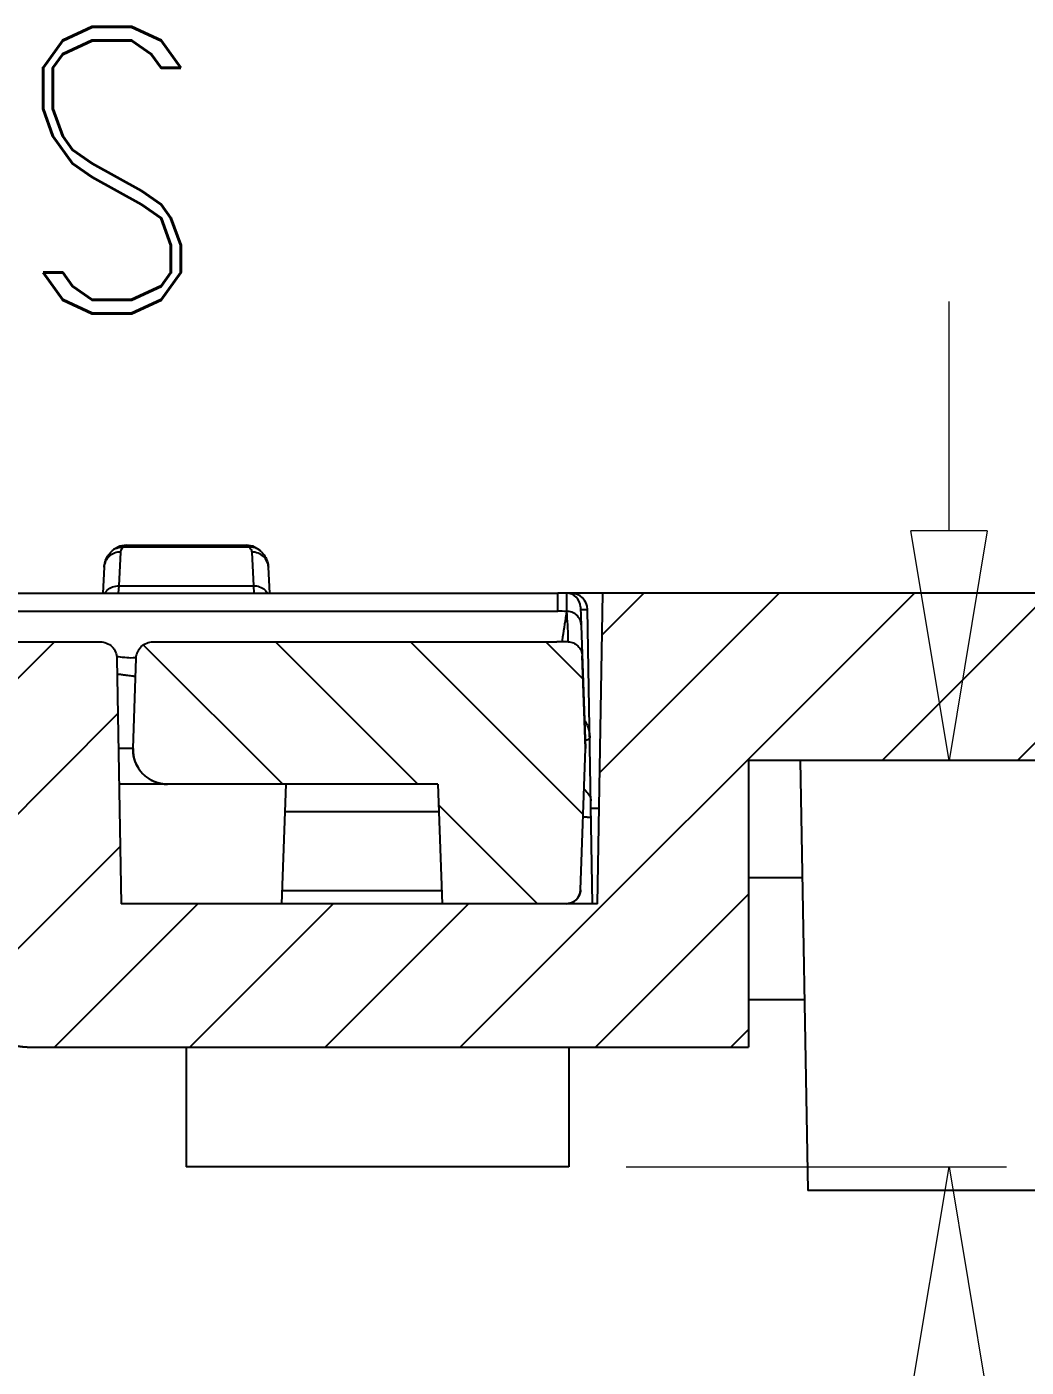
# Model space of a CAD drawing. Header units: millimetres. Extents: x 1786 to 2940, y -3417 to -1928.
# Drawn here: x 2722.15 to 2743.05, y -3355.22 to -3327.18 of the extents above; entities that cross this region are included whole.
import ezdxf
from ezdxf.enums import TextEntityAlignment as Align

# ---------------------------------------------------------------- set-up
doc = ezdxf.new("R2010")
doc.units = ezdxf.units.MM
doc.layers.add('02___PRT_ALL_AXES', color=7, linetype='Continuous')
doc.layers.add('06___PRT_ALL_SURFS', color=7, linetype='Continuous')
doc.layers.add('dim', color=3, linetype='Continuous', lineweight=9)
doc.layers.add('hatch', color=56, linetype='Continuous', lineweight=9)
doc.styles.add('FFS', font='', dxfattribs={"width": 0.85})
doc.styles.add('LongTou', font='romand.shx', dxfattribs={"width": 0.8, "bigfont": 'whgdtxt.shx'})
doc.styles.get('FFS').set_extended_font_data('FangSong_GB2312')
doc.dimstyles.new('YanXiu', dxfattribs={"dimtxt": 2.5, "dimasz": 2.2, "dimexe": 1, "dimexo": 0.6, "dimgap": 0.66, "dimtad": 0, "dimzin": 9, "dimdsep": 46, "dimtxsty": 'FFS', "dimblk": 'CLOSEDBLANK', "dimcen": 0, "dimclrd": 256, "dimclre": 131, "dimclrt": 42, "dimazin": 2, "dimtfac": 1, "dimtofl": 0, "dimtmove": 0, "dimatfit": 3, "dimldrblk": 'CLOSEDBLANK', "dimfxl": 1, "dimlwd": 5, "dimlwe": 5, "dimarcsym": 0})

# ---------------------------------------------------------------- blocks, each defined once
blk = doc.blocks.new('_ClosedBlank')
at = {"color": 0, "linetype": 'ByBlock', "lineweight": -2}
for p, q in [((-1, 0.1666666666666667), (0, 0)), ((-1, 0.1666666666666667), (-1, -0.1666666666666667)), ((0, 0), (-1, -0.1666666666666667))]:
    blk.add_line(p, q, dxfattribs=at)
blk = doc.blocks.new('*D13')
at = {"layer": 'Defpoints', "color": 0, "transparency": 16777216}
for p in [(-59.28949487980299, 295.1490616415849), (-51.33389326101496, 295.1490616415849), (-55.09144582951467, 286.6490616415849)]:
    blk.add_point(p, dxfattribs=at)
at = {"layer": 'dim', "lineweight": 5, "transparency": 16777216}
for p, q in [((-59.28949487980299, 299.9490616415849), (-59.28949487980298, 304.7490616415849)), ((-59.28949487980299, 281.8490616415849), (-59.28949487980299, 277.0490616415849))]:
    blk.add_line(p, q, dxfattribs=at)
at = {"layer": 'dim', "color": 131, "lineweight": 5, "transparency": 16777216}
for p, q in [((-52.53329326101496, 295.1490616415849), (-60.48889487980299, 295.1490616415849)), ((-56.29084582951467, 286.6490616415849), (-60.48889487980298, 286.6490616415849))]:
    blk.add_line(p, q, dxfattribs=at)
at = {"layer": 'dim', "lineweight": 5, "transparency": 16777216, "xscale": 4.800000000000001, "yscale": 4.800000000000001, "zscale": 4.800000000000001}
for p, rotation in [((-59.28949487980299, 295.1490616415849), 270), ((-59.28949487980299, 286.6490616415849), 90)]:
    blk.add_blockref('_ClosedBlank', p, dxfattribs=dict(at, rotation=rotation))
at = {"layer": 'dim', "color": 42, "transparency": 16777216, "insert": (-59.28949487980303, 310.6073805605038), "char_height": 6, "attachment_point": 5, "rotation": 90, "style": 'FFS'}
blk.add_mtext('8.5', dxfattribs=at)
blk = doc.blocks.new('u231')
at = {"linetype": 'Continuous'}
h = blk.add_hatch(dxfattribs=at)
h.set_pattern_fill('DEFAULT__13', color=2, scale=2, angle=45, style=0, pattern_type=0)
h.set_pattern_definition([(45, (-480.6805519330146, 151.514417578785), (-1.4142135624, 1.4142135624), [])])
edge = h.paths.add_edge_path()
edge.add_line((-80.83389326101451, 302.6490616415849), (-79.53336011281453, 302.6490616415849))
edge.add_line((-79.47047077771458, 303.8490616415847), (-79.53336011281459, 302.6490616415848))
edge.add_line((-79.47047077771458, 303.8490616415847), (-77.85430619071457, 303.8490616415847))
edge.add_line((-77.59695515411477, 289.105430625485), (-77.8543061907148, 303.8490616415851))
edge.add_spline(control_points=[(-75.09733591621443, 286.6490616415849), (-76.54161575301532, 286.6490616415849), (-77.57174899541542, 287.6613707594847), (-77.59695515411477, 289.105430625485)], knot_values=[0, 0, 0, 0, 1, 1, 1, 1], weights=[1, 0.8088336328, 0.8088336328, 1], degree=3, periodic=0)
edge.add_line((-75.09733591621443, 286.6490616415849), (-73.49098884531446, 286.6490616415849))
edge.add_line((-73.49098884531486, 286.6490616415849), (-73.33389326101485, 295.6490616415849))
edge.add_line((-73.33389326101451, 295.6490616415849), (-71.43389326101453, 295.6490616415849))
edge.add_line((-71.26807014421456, 286.1490616415849), (-71.43389326101459, 295.6490616415849))
edge.add_line((-71.26807014421456, 286.1490616415849), (-69.39971637781457, 286.1490616415849))
edge.add_line((-69.39971637781491, 286.1490616415849), (-69.23389326101488, 295.6490616415849))
edge.add_line((-69.2338932610146, 295.6490616415849), (-67.33389326101462, 295.6490616415849))
edge.add_line((-67.17679767661457, 286.6490616415849), (-67.33389326101457, 295.6490616415849))
edge.add_line((-67.17679767661457, 286.6490616415849), (-55.09144582951456, 286.6490616415849))
edge.add_line((-55.09144582951467, 286.6490616415849), (-55.09144582951467, 292.6490616415849))
edge.add_line((-40.00818181271461, 292.6490616415849), (-55.09144582951461, 292.6490616415849))
edge.add_spline(control_points=[(-40.00818181271461, 292.6490616415849), (-39.43046987801517, 292.6490616415854), (-39.01841658101557, 292.2441379944853), (-39.0083341176146, 291.666514048085)], knot_values=[0, 0, 0, 0, 1, 1, 1, 1], weights=[1, 0.8088336328, 0.8088336328, 1], degree=3, periodic=0)
edge.add_line((-38.94757141331456, 288.1854210547849), (-39.0083341176146, 291.6665140480849))
edge.add_spline(control_points=[(-38.94757145641461, 288.185421053985), (-38.94568363061444, 288.0772675881849), (-38.90939173961488, 287.873053776485), (-38.76201434871473, 287.589899710485), (-38.53739723781473, 287.3686230047847), (-38.25504999381474, 287.2271089445849), (-38.0535879126146, 287.1948088794848), (-37.94744007041481, 287.1948088794848)], knot_values=[0, 0, 0, 0, 0.2, 0.4, 0.6, 0.8, 1, 1, 1, 1], degree=3, periodic=0)
edge.add_line((-20.72034645071471, 287.1948082286849), (-37.9474400704147, 287.1948082283849))
edge.add_spline(control_points=[(-20.72034645071471, 287.1948089113848), (-20.61419860741444, 287.1948089113848), (-20.4127365246145, 287.2271089767851), (-20.13038927961452, 287.3686230359849), (-19.90577216971451, 287.589899738985), (-19.75839478071475, 287.8730537993847), (-19.72210289041459, 288.0772676065849), (-19.72021506461488, 288.1854210696847)], knot_values=[0, 0, 0, 0, 0.2, 0.4, 0.6, 0.8, 1, 1, 1, 1], degree=3, periodic=0)
edge.add_line((-19.72021510831473, 288.1854210704846), (-19.65945240441476, 291.6665140480847))
edge.add_spline(control_points=[(-18.65960470921482, 292.6490616415849), (-19.23731664401521, 292.6490616415854), (-19.64936994091477, 292.2441379944853), (-19.65945240441488, 291.666514048085)], knot_values=[0, 0, 0, 0, 1, 1, 1, 1], weights=[1, 0.8088336328, 0.8088336328, 1], degree=3, periodic=0)
edge.add_line((-3.576340692514805, 292.6490616415849), (-18.65960470921482, 292.6490616415849))
edge.add_line((-3.576340692514805, 286.6490616415849), (-3.576340692514805, 292.6490616415849))
edge.add_line((-3.576340692514805, 286.6490616415849), (8.509011154685197, 286.6490616415849))
edge.add_line((8.50901115468514, 286.6490616415849), (8.66610673898515, 295.6490616415849))
edge.add_line((8.66610673898549, 295.6490616415849), (10.56610673898547, 295.6490616415849))
edge.add_line((10.73192985578544, 286.1490616415849), (10.56610673898541, 295.6490616415849))
edge.add_line((10.73192985578544, 286.1490616415849), (12.60028362218543, 286.1490616415849))
edge.add_line((12.60028362218509, 286.1490616415849), (12.76610673898512, 295.6490616415849))
edge.add_line((12.7661067389854, 295.6490616415849), (14.66610673898538, 295.6490616415849))
edge.add_line((14.82320232338543, 286.6490616415849), (14.66610673898543, 295.6490616415849))
edge.add_line((14.82320232338543, 286.6490616415849), (16.42954939418547, 286.6490616415849))
edge.add_spline(control_points=[(16.42954939418541, 286.6490616415849), (17.87382923108453, 286.6490616415849), (18.90396247338504, 287.6613707594847), (18.92916863208529, 289.105430625485)], knot_values=[0, 0, 0, 0, 1, 1, 1, 1], weights=[1, 0.8088336328, 0.8088336328, 1], degree=3, periodic=0)
edge.add_line((19.18651966878542, 303.8490616415847), (18.92916863208535, 289.1054306254847))
edge.add_line((19.18651966878542, 303.8490616415847), (20.80268425568534, 303.8490616415847))
edge.add_line((20.80268425568511, 303.8490616415847), (20.86557359088516, 302.6490616415848))
edge.add_line((20.86557359088511, 302.6490616415849), (22.16610673898509, 302.6490616415849))
edge.add_line((22.19231062868539, 302.1490616415849), (22.16610673898538, 302.6490616415849))
edge.add_line((22.19231062868539, 302.1490616415849), (22.6573792065854, 302.1490616415849))
edge.add_line((22.65737920658557, 302.1490616415849), (22.42863556518557, 289.0443472029849))
edge.add_spline(control_points=[(16.42954939418541, 283.1490616415849), (19.89582100258531, 283.1490616415849), (22.36814078418456, 285.5786035244855), (22.42863556518523, 289.0443472029847)], knot_values=[0, 0, 0, 0, 1, 1, 1, 1], weights=[1, 0.8088336328, 0.8088336328, 1], degree=3, periodic=0)
edge.add_line((-6.620435338914831, 283.1490616415849), (16.42954939418524, 283.1490616415849))
edge.add_line((-6.7338932610146, 289.6490616415849), (-6.62043533891466, 283.1490616415849))
edge.add_line((-16.69421018301455, 289.6490616415849), (-6.733893261014543, 289.6490616415849))
edge.add_line((-16.7838188581145, 284.5153840838848), (-16.69421018301449, 289.6490616415848))
edge.add_spline(control_points=[(-16.78381887361456, 284.5153840841849), (-16.78465024421484, 284.467754894185), (-16.80380718401466, 284.3801385499851), (-16.88207676401453, 284.2624726317849), (-17.00038210071489, 284.1856494745848), (-17.0870317530148, 284.1681803557849), (-17.13388113461451, 284.1681803557849)], knot_values=[0, 0, 0, 0, 0.25, 0.5, 0.75, 1, 1, 1, 1], degree=3, periodic=0)
edge.add_line((-17.13388113461451, 284.1681816053847), (-41.53390538551446, 284.1681816044847))
edge.add_spline(control_points=[(-41.53390538551457, 284.1681802592848), (-41.58075476661452, 284.1681802592848), (-41.6674044179149, 284.1856493765849), (-41.78570975431467, 284.2624725351848), (-41.86397933461467, 284.3801384551848), (-41.88313627471462, 284.4677548014847), (-41.88396764531444, 284.5153839926847)], knot_values=[0, 0, 0, 0, 0.25, 0.5, 0.75, 1, 1, 1, 1], degree=3, periodic=0)
edge.add_line((-41.88396766231472, 284.5153839923846), (-41.97357633891477, 289.6490616415846))
edge.add_line((-51.93389326101487, 289.6490616415849), (-41.97357633891488, 289.6490616415849))
edge.add_line((-51.93389326101487, 289.6490616415849), (-52.04735118301483, 283.1490616415849))
edge.add_line((-75.09733591621443, 283.1490616415849), (-52.04735118301443, 283.1490616415849))
edge.add_spline(control_points=[(-75.09733591621443, 283.1490616415849), (-78.56360752461569, 283.1490616415849), (-81.03592730621493, 285.5786035244855), (-81.09642208711466, 289.0443472029847)], knot_values=[0, 0, 0, 0, 1, 1, 1, 1], weights=[1, 0.8088336328, 0.8088336328, 1], degree=3, periodic=0)
edge.add_line((-81.09642208711466, 289.0443472029847), (-81.3251657285146, 302.1490616415847))
edge.add_line((-81.32516572851455, 302.1490616415849), (-80.86009715061454, 302.1490616415849))
edge.add_line((-80.86009715061482, 302.1490616415849), (-80.83389326101485, 302.6490616415849))
h = blk.add_hatch(dxfattribs=at)
h.set_pattern_fill('DEFAULT__12', color=2, scale=2, angle=-45, style=0, pattern_type=0)
h.set_pattern_definition([(315, (-477.8521248082147, 151.514417578785), (1.4142135624, 1.4142135624), [])])
edge = h.paths.add_edge_path()
edge.add_line((-51.28069412771447, 289.6490616415849), (-48.68389326101453, 289.6490616415849))
edge.add_line((-48.5965913372147, 287.1490616415849), (-48.6838932610147, 289.6490616415849))
edge.add_line((-48.5965913372147, 287.1490616415849), (-42.94466734121465, 287.1490616415849))
edge.add_spline(control_points=[(-42.94466734121488, 287.1490616415849), (-42.5082987864148, 287.1490616415854), (-42.20517171721485, 286.8351643724845), (-42.2204007601149, 286.3990616415849)], knot_values=[0, 0, 0, 0, 1, 1, 1, 1], weights=[1, 0.7964389136, 0.7964389136, 1], degree=3, periodic=0)
edge.add_line((-42.2204007601149, 286.3990616415849), (-42.28638834991489, 284.5094243069849))
edge.add_spline(control_points=[(-42.28638848071478, 284.509424311585), (-42.28803874151481, 284.4621670244846), (-42.30837648001489, 284.3754879271851), (-42.38754673471476, 284.2599010634849), (-42.50457188571454, 284.1852390156851), (-42.59029834611465, 284.1681804545847), (-42.63655306001465, 284.1681804545847)], knot_values=[0, 0, 0, 0, 0.25, 0.5, 0.75, 1, 1, 1, 1], degree=3, periodic=0)
edge.add_line((-42.63655306001465, 284.1681816062851), (-51.08220902271461, 284.1681818049851))
edge.add_arc((-51.08216048731447, 303.9873810324848), 19.8191796707, 269.3161822604, 269.9998596877001)
edge.add_spline(control_points=[(-51.31955511521483, 284.1696243135848), (-51.3590290089146, 284.1700655598847), (-51.43201672191481, 284.1854601100849), (-51.53083136761461, 284.249709671285), (-51.59756998811463, 284.348000310385), (-51.61484513101459, 284.4217805553849), (-51.61624873721485, 284.4619745775849)], knot_values=[0, 0, 0, 0, 0.25, 0.5, 0.75, 1, 1, 1, 1], degree=3, periodic=0)
edge.add_line((-51.68389326101487, 286.3990616415849), (-51.61624869021483, 284.4619745792849))
edge.add_line((-51.58051137581469, 289.3595314905847), (-51.68389326101476, 286.3990616415847))
edge.add_spline(control_points=[(-51.58051137581469, 289.3595314905847), (-51.57454669861271, 289.5303374963838), (-51.45160424731375, 289.6490616415845), (-51.28069412771447, 289.6490616415849)], knot_values=[0, 0, 0, 0, 1, 1, 1, 1], weights=[1, 0.8128932002, 0.8128932002, 1], degree=3, periodic=0)
edge = h.paths.add_edge_path()
edge.add_line((-9.9838932610146, 289.6490616415849), (-7.387092394314664, 289.6490616415849))
edge.add_spline(control_points=[(-7.087275146214779, 289.3595314905847), (-7.093239823312162, 289.5303374963838), (-7.216182274613402, 289.6490616415845), (-7.38709239431455, 289.6490616415849)], knot_values=[0, 0, 0, 0, 1, 1, 1, 1], weights=[1, 0.8128932002, 0.8128932002, 1], degree=3, periodic=0)
edge.add_line((-6.9838932610146, 286.3990616415849), (-7.087275146214608, 289.3595314905849))
edge.add_line((-7.051539320614665, 284.4619319447847), (-6.983893261014657, 286.3990616415848))
edge.add_spline(control_points=[(-7.051538879014515, 284.4628849875849), (-7.052907589114511, 284.4227391361846), (-7.069677889814557, 284.3489089273849), (-7.136870825214828, 284.2496494472848), (-7.236235850914454, 284.185194160485), (-7.309031762614723, 284.1701680677847), (-7.3483155530148, 284.1696543579847)], knot_values=[0, 0, 0, 0, 0.25, 0.5, 0.75, 1, 1, 1, 1], degree=3, periodic=0)
edge.add_arc((-7.585626025614602, 303.9873790117849), 19.8191776501, 270.0001402859, 270.6839609038)
edge.add_line((-7.585577499314695, 284.1681818049847), (-16.03123347501469, 284.1681816096847))
edge.add_spline(control_points=[(-16.03123347501469, 284.1681808127846), (-16.0774881879147, 284.1681808127846), (-16.16321464801467, 284.1852393754848), (-16.28023981591468, 284.2599014276848), (-16.35941006881467, 284.3754883054849), (-16.37974779461456, 284.4621673777847), (-16.38139805481478, 284.5094246468848)], knot_values=[0, 0, 0, 0, 0.25, 0.5, 0.75, 1, 1, 1, 1], degree=3, periodic=0)
edge.add_line((-16.44738576181453, 286.3990616415849), (-16.3813981838145, 284.5094246423849))
edge.add_spline(control_points=[(-15.72311918071455, 287.1490616415849), (-16.15948773551509, 287.1490616415854), (-16.46261480481371, 286.8351643724845), (-16.44738576181453, 286.3990616415849)], knot_values=[0, 0, 0, 0, 1, 1, 1, 1], weights=[1, 0.7964389136, 0.7964389136, 1], degree=3, periodic=0)
edge.add_line((-15.72311918071455, 287.1490616415849), (-10.07119518471455, 287.1490616415849))
edge.add_line((-10.07119518471472, 287.1490616415849), (-9.983893261014657, 289.6490616415849))
at = {"color": 7, "linetype": 'Continuous'}
for p, q in [((-62.33389326101451, 295.6490616415849), (-56.33389326101451, 295.6490616415849)), ((-56.17679767661457, 286.6490616415849), (-56.33389326101451, 295.6490616415849)), ((-51.33389326101451, 292.6490616415849), (-51.33389326101451, 295.1490616415849)), ((-43.33389326101451, 292.6490616415849), (-43.33389326101451, 295.1490616415849)), ((-55.09144582951467, 286.6490616415849), (-55.09144582951467, 292.6490616415849)), ((-40.00818181271461, 292.6490616415849), (-55.09144582951467, 292.6490616415849)), ((-55.09144582951467, 286.6490616415849), (-55.09144582951467, 292.6490616415849)), ((-40.00818181271461, 292.6490616415849), (-55.09144582951467, 292.6490616415849)), ((-55.09144582951467, 291.6490616415849), (-56.2640730013145, 291.6490616415849)), ((-51.93389326101487, 289.6490616415849), (-52.0473511830146, 283.1490616415849)), ((-51.93389326101487, 289.6490616415849), (-52.0473511830146, 283.1490616415849)), ((-51.93389326101487, 289.6490616415849), (-41.97357633891488, 289.6490616415849)), ((-51.93389326101487, 289.6490616415849), (-41.97357633891488, 289.6490616415849)), ((-51.83389326101451, 289.6490616415849), (-51.72643799021444, 283.4929532993847)), ((-51.28069412771447, 289.6490616415849), (-48.68389326101487, 289.6490616415849)), ((-48.5965913372147, 287.1490616415849), (-48.68389326101487, 289.6490616415849)), ((-48.5965913372147, 287.1490616415849), (-48.68389326101487, 289.6490616415849)), ((-45.33389326101451, 289.6490616415849), (-45.42119518471463, 287.1490616415849)), ((-41.88396766231472, 284.5153839923846), (-41.97357633891488, 289.6490616415849)), ((-41.88396766231472, 284.5153839923846), (-41.97357633891488, 289.6490616415849)), ((-51.58051137581469, 289.3595314905847), (-51.68389326101487, 286.3990616415849)), ((-51.58051137581469, 289.3595314905847), (-51.68389326101487, 286.3990616415849)), ((-48.67434248081463, 289.3755630815849), (-45.34344404111471, 289.3755630815849)), ((-56.21967375671466, 289.105430625485), (-55.09144582951467, 289.105430625485)), ((-45.40129736541485, 287.718860634985), (-48.61648915661453, 287.718860634985)), ((-48.5965913372147, 287.1490616415849), (-42.94466734121488, 287.1490616415849)), ((-48.5965913372147, 287.1490616415849), (-41.92993867661471, 287.1490616415849)), ((-67.17679767661457, 286.6490616415849), (-55.09144582951467, 286.6490616415849)), ((-67.17679767661457, 286.6490616415849), (-55.09144582951467, 286.6490616415849)), ((-51.58053764191482, 283.4393439565847), (-51.68389326101487, 286.3990616415849)), ((-51.68389326101487, 286.3990616415849), (-51.61624869021489, 284.4619745792847)), ((-42.2204007601149, 286.3990616415849), (-42.28638834991489, 284.5094243069848)), ((-42.2204007601149, 286.3990616415849), (-42.28638834991489, 284.5094243069848)), ((-42.22040064701469, 286.3990648822851), (-41.91684737091464, 286.3990612371849)), ((-42.63655306001465, 284.1681816062851), (-51.08220902271478, 284.1681818049847)), ((-42.63655306001465, 284.1681816062851), (-51.08220902271478, 284.1681818049847)), ((-17.13388113461451, 284.1681816053847), (-41.53390538551457, 284.1681816044847)), ((-17.13388113461451, 284.1681816053847), (-41.53390538551457, 284.1681816044847)), ((-51.10536215991488, 283.5288707274849), (-51.10536215991488, 283.1490616415849)), ((-7.562424376814761, 283.5288707274849), (-51.10536214511467, 283.5288707274849)), ((-75.09733591621443, 283.1490616415849), (-52.0473511830146, 283.1490616415849)), ((-75.09733591621443, 283.1490616415849), (-51.11351079181486, 283.1490616415849)), ((-7.562424362114598, 283.1490616415849), (-51.10536215991488, 283.1490616415849)), ((-45.08148548171448, 283.1490616415849), (-45.05311154131459, 282.6076546065847)), ((-44.7405162546147, 282.9941084253846), (-44.74934794681485, 283.1490616415849)), ((-41.92727027611454, 282.9941020782849), (-44.74051624581443, 282.9941020782849)), ((-44.7035891322148, 282.2895306057849), (-44.74051624581443, 282.9941020782849)), ((-41.92727027611454, 282.9941020782849), (-41.96419531781476, 282.2895305976849)), ((-41.91843861701454, 283.1490616415849), (-41.92727030761489, 282.9941084253846)), ((-41.61467498071488, 282.6076546064846), (-41.58630104031454, 283.1490616415849)), ((-44.89963327741452, 282.277588748685), (-44.89864878911476, 282.2766021775847)), ((-44.89862443311449, 282.2765753192848), (-44.86102408641455, 282.2430348621847)), ((-44.86102408641455, 282.2430348621847), (-44.72472664381485, 282.1702039604847)), ((-44.72472664381485, 282.1702039604847), (-44.5891932629147, 282.1490677869847)), ((-44.65132499801484, 282.1877999455851), (-42.01646046511451, 282.1877999455851)), ((-44.58922436421472, 282.149064138885), (-44.58800787401469, 282.1490616415849)), ((-42.07850499071446, 282.1490643766847), (-44.58800787431483, 282.1490616415849)), ((-42.07853807491483, 282.149067995585), (-41.94694090061466, 282.1689778458849)), ((-41.76807651271474, 282.2776581995849), (-41.7692103635145, 282.276522004885))]:
    blk.add_line(p, q, dxfattribs=at)
blk.add_lwpolyline([(-41.94694090061466, 282.1689778458849), (-41.81134677621458, 282.239446823085), (-41.76921038861474, 282.2765271756848)], dxfattribs=at)
for centre, radius, start, end in [((-40.00818181271461, 291.6490616415849), 1, 1.000000000001762, 90), ((-51.28069412771447, 289.3490616415847), 0.3, 90, 177.9999999999961), ((-42.94466734121488, 286.424353587985), 0.7247080537, 357.999999999996, 90), ((-51.08216048731447, 303.9873810324848), 19.8191796707, 269.3161822603932, 269.9998596876894), ((-51.08216048731447, 303.9873810324848), 19.8191796707, 269.3161822603932, 269.9998596876894), ((-51.10192482171487, 290.7168615984847), 7.188002270399999, 268.5127595776063, 269.9726009517951), ((-51.37647118111454, 283.4990619160849), 0.3499950111, 180.9999874507861, 269.9967070034864), ((-51.28072097551467, 283.4498304614849), 0.2999939318, 181.9932341723919, 269.4918560963065), ((-51.10541275141486, 303.149061605885), 20.0000088803, 269.4890516859023, 270.0003965981035)]:
    blk.add_arc(centre, radius, start, end, dxfattribs=at)
for points, start_tangent, end_tangent in [([(-40.00818181271461, 292.6490616415849), (-39.99720584661463, 292.649001403885), (-39.98618248151479, 292.6488196270848), (-39.9751134329149, 292.648514733185), (-39.96400046611461, 292.6480851691849), (-39.95284539611475, 292.6475294082848), (-39.94165008741493, 292.646845951685), (-39.93041645351468, 292.646033330685), (-39.9191464570149, 292.6450901077847), (-39.90784210851461, 292.644014878585), (-39.89650546701478, 292.642806273685), (-39.88513863861454, 292.641462960285), (-39.87374377621472, 292.6399836437849), (-39.86232307921455, 292.638367069585), (-39.85087879191451, 292.636612024985), (-39.83941320361464, 292.6347173403847), (-39.82792864721478, 292.632681891685), (-39.81642749831462, 292.6305046011848), (-39.80491217461486, 292.628184439985), (-39.79338513431458, 292.625720428985), (-39.78184887511452, 292.6231116409849), (-39.77030593321479, 292.620357202185), (-39.75875888201472, 292.6174562933847), (-39.74721033041487, 292.6144081521848), (-39.73566292171472, 292.6112120737848), (-39.7241193321147, 292.6078674128848), (-39.71258226901455, 292.604373585285), (-39.70105446941488, 292.6007300685847), (-39.68953869841471, 292.5969364042849), (-39.67803774731465, 292.5929921983848), (-39.6665544318148, 292.5888971232848), (-39.65509159021485, 292.5846509183848), (-39.64365208141453, 292.5802533914848), (-39.63223878291456, 292.5757044197849), (-39.62085458901447, 292.571003950985), (-39.6095024085148, 292.5661520038848), (-39.59818516251471, 292.5611486696848), (-39.58690578261485, 292.5559941122847), (-39.57566720821478, 292.5506885693849), (-39.56447238461487, 292.5452323526847), (-39.55332426071482, 292.539625848985), (-39.54222578641475, 292.5338695198848), (-39.53117991051477, 292.527963903085), (-39.52018957821474, 292.5219096117848), (-39.50925772881465, 292.5157073353848), (-39.49838729321482, 292.5093578393848), (-39.48758119151444, 292.502861965585), (-39.47684233061455, 292.496220631785), (-39.46617360151458, 292.4894348318849), (-39.45557787731468, 292.4825056352847), (-39.44505801031482, 292.4754341865851), (-39.43461682981479, 292.4682217055847), (-39.42425713981447, 292.4608694860849), (-39.4139817161149, 292.4533788956846), (-39.40379330441465, 292.4457513747848), (-39.39369461751448, 292.4379884360847), (-39.38368833351478, 292.430091663085), (-39.37377709291468, 292.4220627097848), (-39.36396349651477, 292.4139032990847), (-39.35425010341442, 292.405615221785), (-39.34463942861476, 292.397200334985), (-39.33513394071451, 292.3886605612847), (-39.32573606021469, 292.3799978869847), (-39.3164481569147, 292.3712143604848), (-39.30727254841486, 292.3623120907851), (-39.2982114981146, 292.3532932458847), (-39.28926721311473, 292.3441600507849), (-39.28044184251485, 292.3349147860849), (-39.27173747591451, 292.325559785485), (-39.26315614131454, 292.3160974344851), (-39.25469980421485, 292.3065301676847), (-39.24637036531476, 292.2968604673847), (-39.23816965991455, 292.2870908607847), (-39.23009945591457, 292.2772239184847), (-39.2221614531145, 292.2672622516848), (-39.21435728171491, 292.2572085102847), (-39.20668850121456, 292.2470653803848), (-39.1991566000147, 292.236835582185), (-39.19176299371475, 292.226521867085), (-39.18450902511449, 292.216127016085), (-39.17739596291449, 292.2056538368847), (-39.17042500151456, 292.195105161185), (-39.16359726031487, 292.1844838430848), (-39.15691378341489, 292.1737927558847), (-39.15037553921456, 292.1630347898849), (-39.14398342031473, 292.1522128500847), (-39.13773824341479, 292.141329853685), (-39.13164074891483, 292.1303887272848), (-39.12569160151452, 292.1193924050849), (-39.1198913900148, 292.1083438260848), (-39.11424062781452, 292.0972459316849), (-39.10873975271443, 292.0861016634849), (-39.10338912811449, 292.0749139608847), (-39.09818904271469, 292.0636857587847), (-39.09313971181473, 292.0524199853849), (-39.08824127731441, 292.0411195598849), (-39.08349380891468, 292.029787390185), (-39.07889730481475, 292.0184263710848), (-39.07445169241464, 292.007039381785), (-39.07015682951442, 291.9956292841848), (-39.06601250511449, 291.9841989205847), (-39.06201844061479, 291.972751112085), (-39.05817429111448, 291.9612886564851), (-39.05447964601444, 291.9498143261849), (-39.05093403121464, 291.9383308670849), (-39.04753690951475, 291.9268409963847), (-39.04428768251455, 291.915347401085), (-39.04118569171487, 291.903852736385), (-39.03823022031474, 291.8923596241848), (-39.03542049421458, 291.8808706515847), (-39.03275568391473, 291.8693883697847), (-39.03023490591477, 291.8579152922848), (-39.02785722431463, 291.8464538940848), (-39.02562165241488, 291.8350066102848), (-39.02352715431471, 291.8235758350847), (-39.02157264661491, 291.8121639205847), (-39.01975700001458, 291.8007731760849), (-39.01807904111456, 291.7894058668849), (-39.01653755371444, 291.778064213685), (-39.01513128121451, 291.7667503918847), (-39.01385892771486, 291.7554665304847), (-39.01271915991492, 291.744214711885), (-39.01171060871457, 291.732996971185), (-39.01083187121458, 291.7218152954847), (-39.01008151211454, 291.7106716237849), (-39.00945806551454, 291.699567846485), (-39.00896003651451, 291.6885058048847), (-39.00858590311464, 291.6774872911847), (-39.0083341176146, 291.666514048085)], (1, 0), (0.01745240642901106, -0.9998476951565356)), ([(-51.58051137581469, 289.3595314905847), (-51.58021186341466, 289.366065347785), (-51.57976555621462, 289.3726472437847), (-51.57916905471484, 289.3792728633848), (-51.57841909901481, 289.3859376698847), (-51.57751258411463, 289.3926369093847), (-51.57644657531455, 289.3993656150847), (-51.57521832351449, 289.406118613585), (-51.57382528061453, 289.4128905317848), (-51.57226511381486, 289.4196758049848), (-51.57053572121458, 289.4264686869847), (-51.56863524561459, 289.433263260385), (-51.56656208861477, 289.4400534483848), (-51.56431492351476, 289.446833028785), (-51.56189270811456, 289.4535956473846), (-51.55929469611465, 289.4603348337851), (-51.55652044771477, 289.4670440181849), (-51.55356983961474, 289.4737165485849), (-51.55044307311482, 289.4803457093849), (-51.54714068141493, 289.4869247404849), (-51.54366353531486, 289.4934468577849), (-51.54001284801461, 289.4999052735848), (-51.53619017751453, 289.5062932177848), (-51.53219742821466, 289.5126039597849), (-51.52803685081471, 289.5188308299848), (-51.52371103991482, 289.5249672422847), (-51.51922293101461, 289.5310067156847), (-51.5145757947148, 289.5369428961849), (-51.50977323011466, 289.5427695785847), (-51.50481915611454, 289.548480727085), (-51.49971780111446, 289.554070496185), (-51.49447369171457, 289.5595332501848), (-51.4890916388149, 289.5648635816847), (-51.48357672341444, 289.5700563300848), (-51.47793428051455, 289.5751065975851), (-51.47216988181481, 289.5800097647848), (-51.46628931761461, 289.584761504685), (-51.46029857771464, 289.5893577954848), (-51.45420383061446, 289.5937949311847), (-51.44801140351456, 289.5980695314847), (-51.44172776071446, 289.602178549485), (-51.43535948171484, 289.6061192776847), (-51.42891323911454, 289.6098893529847), (-51.42239577691453, 289.6134867587848), (-51.41581388831446, 289.6169098267846), (-51.40917439341456, 289.6201572359846), (-51.40248411831453, 289.6232280111849), (-51.3957498733148, 289.626121518585), (-51.38897843291488, 289.628837461285), (-51.38217651561445, 289.631375872485), (-51.37535076521453, 289.6337371076847), (-51.36850773221477, 289.6359218355847), (-51.36165385681488, 289.6379310277848), (-51.3547954530145, 289.6397659476847), (-51.34793869311488, 289.641428138385), (-51.34108959421474, 289.6429194092848), (-51.33425400531451, 289.6442418230849), (-51.32743759591449, 289.6453976808848), (-51.3206458458144, 289.6463895081847), (-51.31388403581468, 289.6472200390849), (-51.30715724041465, 289.647892201785), (-51.30047032081484, 289.6484091022849), (-51.2938279198147, 289.6487740095849), (-51.2872344574148, 289.6489903399847), (-51.28069412771447, 289.6490616415849)], (0.03489949669004967, 0.9993908270195305), (1, 0)), ([(-51.80236615861486, 287.8428751582846), (-51.77801597511461, 287.8406125126849), (-51.71033484991449, 287.839438423985), (-51.63355269991462, 287.8382302223849)], (0.01745240634256123, -0.9998476951580447), (0.9993314716981584, 0.03655967277743544)), ([(-51.65640861051452, 287.2582754831847), (-51.69324129241477, 287.288239350085), (-51.7683660180146, 287.385958668885), (-51.79634717661474, 287.4980479066849)], (-0.8095389123956795, 0.5870662222588013), (-0.0174524062736986, 0.9998476951592468)), ([(-42.94466734121488, 287.1490616415849), (-42.93650263321479, 287.1490156474847), (-42.9283003529149, 287.1488767999849), (-42.92006182831483, 287.1486438141847), (-42.91178842841464, 287.148315424085), (-42.90348156421487, 287.1478903836846), (-42.89514268751464, 287.1473674686849), (-42.88677329181473, 287.1467454774847), (-42.87837491101482, 287.1460232330851), (-42.8699491201146, 287.1451995842849), (-42.86149753421478, 287.1442734072848), (-42.85302180841472, 287.1432436068849), (-42.84452363731452, 287.1421091184848), (-42.83600475451476, 287.1408689089849), (-42.82746693211448, 287.139521978685), (-42.8189119798144, 287.1380673625849), (-42.81034174461456, 287.1365041317849), (-42.80175810981473, 287.1348313951848), (-42.79316299441462, 287.133048300785), (-42.78455835201476, 287.1311540368847), (-42.77594616991473, 287.129147834085), (-42.76732846841469, 287.1270289661848), (-42.75870729941471, 287.1247967518848), (-42.75008474531478, 287.1224505556847), (-42.74146291821489, 287.119989789885), (-42.73284395821474, 287.117413915385), (-42.72423003241465, 287.1147224428846), (-42.71562333351449, 287.111914934685), (-42.70702607811472, 287.1089910051846), (-42.69844050571464, 287.1059503224847), (-42.68986887681467, 287.1027926091847), (-42.68131347151484, 287.099517643785), (-42.6727765878145, 287.0961252613847), (-42.66426053991472, 287.0926153545847), (-42.65576765661444, 287.0889878747848), (-42.64730027911446, 287.0852428323847), (-42.63886076001472, 287.0813802980847), (-42.63045146031482, 287.0774004033847), (-42.62207474861452, 287.0733033411848), (-42.61373299841489, 287.0690893661849), (-42.60542858651479, 287.0647587958847), (-42.5971638908145, 287.0603120102846), (-42.5889412883148, 287.0557494528848), (-42.58076315321478, 287.0510716305848), (-42.57263185461488, 287.0462791137847), (-42.56454975461475, 287.0413725368849), (-42.55651920601485, 287.0363525978851), (-42.54854255021473, 287.0312200583849), (-42.54062211531482, 287.0259757437848), (-42.53276021371448, 287.0206205426848), (-42.52495914011479, 287.0151554065847), (-42.51722116931478, 287.009581349685), (-42.50954855421469, 287.0038994482848), (-42.50194352371454, 286.9981108400848), (-42.49440828041452, 286.9922167238847), (-42.48694499871453, 286.986218358385), (-42.47955582301483, 286.9801170615847), (-42.47224286511482, 286.9739142100848), (-42.46500820271467, 286.9676112375851), (-42.45785387741489, 286.9612096342848), (-42.45078189281458, 286.9547109455848), (-42.44379421221493, 286.948116770785), (-42.43689275771476, 286.9414287616851), (-42.43007940741472, 286.934648621585), (-42.42335599461467, 286.9277781035848), (-42.41672430561448, 286.9208190088848), (-42.41018607831484, 286.9137731855849), (-42.40374300071471, 286.9066425270848), (-42.39739670931476, 286.8994289698849), (-42.39114878821465, 286.8921344922846), (-42.38500076701484, 286.8847611124847), (-42.37895412021453, 286.8773108867849), (-42.37301026581463, 286.8697859072849), (-42.36717056431462, 286.8621883006849), (-42.36143631761479, 286.854520225485), (-42.35580876811491, 286.8467838707847), (-42.35028909791481, 286.8389814534848), (-42.3448784281145, 286.8311152168849), (-42.33957781811478, 286.823187428085), (-42.33438826481461, 286.8152003761847), (-42.32931070231461, 286.807156369985), (-42.32434600161469, 286.7990577360847), (-42.3194949700146, 286.7909068163849), (-42.31475835111451, 286.782705966385), (-42.31013682431467, 286.774457552785), (-42.30563100531481, 286.7661639510848), (-42.30124144541469, 286.7578275442847), (-42.29696863211484, 286.7494507198849), (-42.29281298911474, 286.741035868185), (-42.28877487661475, 286.732585380385), (-42.28485459151489, 286.7241016460848), (-42.28105236811462, 286.715587051885), (-42.27736837821476, 286.7070439785848), (-42.27380273191466, 286.698474800085), (-42.27035547811465, 286.6898818805848), (-42.26702660531464, 286.6812675736846), (-42.26381604251492, 286.6726342195848), (-42.26072365961454, 286.663984143885), (-42.25774926851454, 286.6553196556847), (-42.25489262441442, 286.6466430457849), (-42.25215342611455, 286.6379565851848), (-42.24953131771463, 286.629262523385), (-42.24702588921446, 286.6205630866848), (-42.24463667801456, 286.6118604772851), (-42.24236316991482, 286.603156870985), (-42.24020480061472, 286.594454416585), (-42.23816095651455, 286.5857552340849), (-42.23623097641484, 286.577061413685), (-42.23441415271463, 286.5683750143849), (-42.23270973291483, 286.5596980631849), (-42.23111692071461, 286.5510325535847), (-42.22963487761444, 286.5423804449847), (-42.22826272451448, 286.533743661485), (-42.22699954291465, 286.5251240910848), (-42.2258443764149, 286.5165235848849), (-42.22479623241452, 286.5079439562846), (-42.22385408311493, 286.4993869802847), (-42.2230168677147, 286.4908543929851), (-42.22228349321449, 286.4823478907847), (-42.22165283651475, 286.473869130285), (-42.2211237453148, 286.4654197271848), (-42.22069504011461, 286.457001256585), (-42.22036551551446, 286.4486152519848), (-42.22013394171472, 286.4402632056849), (-42.2199990656145, 286.4319465680846), (-42.21995961301491, 286.4236667475848), (-42.22001428951444, 286.4154251104846), (-42.22016178201466, 286.4072229810849), (-42.2204007601149, 286.3990616415849)], (1, 0), (-0.03489949665856036, -0.9993908270206303)), ([(-51.67790612501449, 286.225423473285), (-51.69314980701483, 286.2217785881849), (-51.73480004251451, 286.2091995973847), (-51.76314685851457, 286.1949057049846), (-51.77333133301454, 286.179471111685)], (-0.9756285824055282, -0.2194285058814818), (0.01681974949974095, -0.9998585380076355)), ([(-51.66484848541495, 285.8092788375848), (-51.68520226611463, 285.8432415704847), (-51.72925833271483, 285.9396722533847), (-51.76043561721463, 286.0532601055847), (-51.77333133301454, 286.179471111685)], (-0.54086509324901, 0.8411093572804549), (-0.01753125097765656, 0.9998463158101641)), ([(-41.89251730951491, 284.8393898160848), (-41.91661132481477, 284.8423815430847), (-42.00055803761461, 284.8528975341846), (-42.07354637731441, 284.8621358231849), (-42.13533608631451, 284.8699910667847), (-42.18585646851443, 284.8764049392848), (-42.22499143461482, 284.8813197478848), (-42.25262489541456, 284.8846777999847), (-42.26161043881484, 284.885703175185), (-42.26802933351473, 284.8863722121851), (-42.27027657611461, 284.8865732494846), (-42.27188250261452, 284.8866853772847), (-42.27284722851482, 284.8867086536848), (-42.27317091041459, 284.8866407720848)], (-0.9924105636728339, 0.1229685858687829), (-0.006614290136938785, -0.999978125343742)), ([(-51.31955511521483, 284.1696243135848), (-51.43023890131462, 284.1923197327847), (-51.52548536341465, 284.2553831842847), (-51.59076567041484, 284.3500635983851), (-51.61624873721485, 284.4619745775849)], (-0.9999375300088614, 0.0111774809227049), (-0.03489949665948677, 0.9993908270205978)), ([(-51.31955511521483, 284.1696243135848), (-51.43023890131462, 284.1923197327847), (-51.52548536341465, 284.2553831842847), (-51.59076567041484, 284.3500635983851), (-51.61624873721485, 284.4619745775849)], (-0.9999375300087743, 0.01117748093050972), (-0.03489949661510206, 0.9993908270221479)), ([(-42.28638848071478, 284.509424311585), (-42.31648708781449, 284.3778932241848), (-42.3938558841146, 284.2667218660849), (-42.50649930901454, 284.1934180500848), (-42.63655306001465, 284.1681804545847)], (-0.03489949675625387, -0.9993908270172187), (-1, 0)), ([(-42.28638848071478, 284.509424311585), (-42.31648708781449, 284.3778932241848), (-42.3938558841146, 284.2667218660849), (-42.50649930901454, 284.1934180500848), (-42.63655306001465, 284.1681804545847)], (-0.0348994966707742, -0.9993908270202038), (-1, 0)), ([(-42.28541961611472, 284.5030788510849), (-42.21995284451486, 284.506220502285)], (0.9988527000955029, 0.04788823980815528), (0.999638683781093, 0.02687939523880827)), ([(-42.21995284451486, 284.506220502285), (-41.87327978101484, 284.4743904714846)], (0.9996386837830027, 0.02687939516778741), (0.9892176733298628, -0.1464527048977003)), ([(-41.53390538551457, 284.1681802592848), (-41.66545956111486, 284.194085956985), (-41.77903712831449, 284.269279662085), (-41.85572363951451, 284.3824315550851), (-41.88396764531444, 284.5153839926847)], (-1, 0), (-0.01745240645518042, 0.9998476951560789)), ([(-41.53390538551457, 284.1681802592848), (-41.66545956111486, 284.194085956985), (-41.77903712831449, 284.269279662085), (-41.85572363951451, 284.3824315550851), (-41.88396764531444, 284.5153839926847)], (-1, 0), (-0.0174524063764357, 0.9998476951574533)), ([(-51.28848452411466, 283.5312775347847), (-51.31497087411481, 284.0889690300851)], (-0.01892688702759861, 0.999820870430021), (0.03545992125993531, 0.999371099234033)), ([(-51.31497087411481, 284.0889690300851), (-51.3106665715145, 284.1692464585849)], (0.03545992156068752, 0.9993710992233615), (0.05994448692088501, 0.9982017123246143)), ([(-51.28848452151487, 283.5312832167847), (-51.20688217961469, 284.070481095885), (-51.19239775891492, 284.1615580678849)], (0.1761414899869254, 0.9843648589345244), (0.1434097794198523, 0.9896633948806782)), ([(-51.59356866311464, 283.8133720218848), (-51.57077340151454, 283.7111026847847), (-51.54050851111469, 283.657104926785), (-51.50237882971487, 283.6133569724848), (-51.45619627431461, 283.5777361943847), (-51.39977790991452, 283.5501332224849), (-51.28847916381483, 283.5315299044846)], (0.03725128700866062, -0.9993059299414763), (0.9998536875789713, 0.01710565505126927)), ([(-51.28337135631455, 283.1498308274849), (-51.28433593761474, 283.1856087399847), (-51.28664278281485, 283.2621274121848), (-51.29031046771479, 283.3874434310846), (-51.2884766976149, 283.5313857502847)], (-0.026573055746727, 0.9996468740051565), (0.0324992901288893, 0.9994717585510451)), ([(-51.58229824611453, 283.4884282469848), (-51.63092570821482, 283.4905300650848), (-51.70194415951482, 283.491364977885), (-51.72643798031459, 283.4929524593849)], (-0.9999183885019336, -0.01277561488525869), (-0.01177444122390245, 0.9999306788642225)), ([(-44.74051656341453, 282.9941084253846), (-44.86886162421479, 283.0170392622849), (-44.97815132491451, 283.0826176662849), (-45.0337853495148, 283.1457997774846)], (-0.9999920730038522, -0.003981699317917011), (-0.5621609134845112, 0.8270278757999998)), ([(-41.79397516451445, 283.0189374188849), (-41.92726995861449, 282.9941084245847)], (-0.9311434298237231, -0.3646531408011085), (-0.999992073004332, 0.003981699197406477)), ([(-41.63397371491465, 283.145841099285), (-41.68263825091481, 283.0889860808848), (-41.79397516451445, 283.0189374188849)], (-0.5619566283198366, -0.8271666989714959), (-0.9311434296815172, -0.3646531411642321)), ([(-45.05311154131459, 282.607654606385), (-45.0223385858144, 282.4858051818846), (-44.94823730781445, 282.3844217256847)], (0.05233595624713168, -0.9986295347543545), (0.730106175027716, -0.6833337202175801)), ([(-44.89963327741452, 282.277588748685), (-44.97954201771472, 282.3778417139847), (-45.03163420251485, 282.4901162269848), (-45.05310012401469, 282.6074555116847)], (-0.7047176747133386, 0.7094878427053033), (-0.0525542188426663, 0.9986180721786668)), ([(-41.61467222021474, 282.6076021869849), (-41.63614174781469, 282.4901751767848), (-41.68822834941466, 282.3778839505849), (-41.76807651271474, 282.2776581995849)], (-0.05239353208724595, -0.9986265156681065), (-0.7044856088438372, -0.7097182729308358)), ([(-41.72654670791462, 282.3780520984847), (-41.64774167821452, 282.481048721585), (-41.61467498071488, 282.6076546064846)], (0.7486359149713239, 0.6629813472602746), (0.05233595609078254, 0.9986295347625483)), ([(-44.94823730781445, 282.3844217256847), (-44.83685233481447, 282.3143463964848), (-44.70359120411467, 282.2895305974848)], (0.7301061751063053, -0.6833337201336118), (0.9999920730043855, 0.003981699183961226)), ([(-44.89863186291495, 282.2766191555847), (-44.85213268011466, 282.2386504354849), (-44.75716820111484, 282.196779975985), (-44.65132506041482, 282.1878001893847)], (0.7081877618748692, -0.7060241454303553), (0.9971658600092317, 0.07523461724531619)), ([(-44.69657009231469, 282.2552556269848), (-44.7035891322148, 282.2895306057849)], (-0.3366007965625503, 0.9416474413247543), (-0.05139712323543515, 0.9986782944087259)), ([(-44.65132499801484, 282.1877999455851), (-44.6791078474148, 282.2212644951846), (-44.69657009231469, 282.2552556269848)], (-0.7047033781274671, 0.7095020428834129), (-0.3366007977627808, 0.9416474408957205)), ([(-44.58800787431483, 282.1490616415849), (-44.61220625521491, 282.1533918033847), (-44.63328233861466, 282.1663437943848), (-44.65132605681447, 282.1877999455851)], (-0.9999999940455577, -0.0001091278355946716), (-0.5426519381978582, 0.8399576620104778)), ([(-42.01646046511451, 282.1877999455851), (-42.03450405721469, 282.166343907285), (-42.05558016031455, 282.1533918476848), (-42.07977864771465, 282.1490616415849)], (-0.5426524613024756, -0.8399573240601961), (-0.9999999943521503, 0.0001062812280265657)), ([(-41.96419531781476, 282.2895305976849), (-41.97121846801474, 282.255255726785), (-41.98868172351467, 282.2212646549847), (-42.01646046511451, 282.1877999455851)], (-0.05209300230509491, -0.9986422377963199), (-0.7044297191030119, -0.7097737462349899)), ([(-41.76922780991481, 282.2765395121846), (-41.81124676891477, 282.2416188897851), (-41.90703373241467, 282.1977090549849), (-42.01646046511451, 282.1878001094847)], (-0.7083361546731246, -0.7058752665895663), (-0.9971645987891746, 0.07525133169336308)), ([(-41.96419531781476, 282.2895305976849), (-41.83577128451452, 282.312491059185), (-41.72654670791462, 282.3780520984847)], (0.9999920730033348, -0.003981699447882138), (0.7486359148136482, 0.6629813474383214))]:
    blk.add_spline(points, degree=3, dxfattribs=dict(at, start_tangent=start_tangent, end_tangent=end_tangent))
at = {"layer": '02___PRT_ALL_AXES', "color": 7, "linetype": 'Continuous'}
for p, q in [((-51.33389326101451, 292.6490616415849), (-51.33389326101451, 295.1490616415849)), ((-51.33389326101451, 295.1490616415849), (-43.33389326101451, 295.1490616415849)), ((-43.33389326101451, 292.6490616415849), (-43.33389326101451, 295.1490616415849))]:
    blk.add_line(p, q, dxfattribs=at)
at = {"layer": '06___PRT_ALL_SURFS', "color": 7, "linetype": 'Continuous'}
blk.add_line((-51.80236619151447, 287.6490616415849), (-51.96880339081463, 287.6490616415849), dxfattribs=at)
at = {"layer": 'hatch', "color": 6, "style": 'LongTou', "width": 0.8}
blk.add_text('SEC B-B', height=6, dxfattribs=at).set_placement((-29.33389326099996, 274.3011213714626, 3e-09), align=Align.MIDDLE)
at = {"layer": 'dim'}
dim = blk.add_linear_dim(base=(-59.28949487980299, 295.1490616415849), p1=(-55.09144582951467, 286.6490616415849), p2=(-51.33389326101496, 295.1490616415849), angle=90, dimstyle='YanXiu', override={"dimtxt": 6, "dimasz": 4.800000000000001, "dimexe": 1.1994, "dimexo": 1.1994, "dimgap": 1.1994}, dxfattribs=at)
dim.commit()
dim.dimension.update_dxf_attribs({"geometry": '*D13', "text_midpoint": (-59.28949487980303, 310.6073805605038)})

msp = doc.modelspace()

# ---------------------------------------------------------------- block references
at = {"rotation": 180}
msp.add_blockref('u231', (2682.152356041624, -3055.87976992261, -3e-09), dxfattribs=at)

doc.saveas('drawing.dxf')
